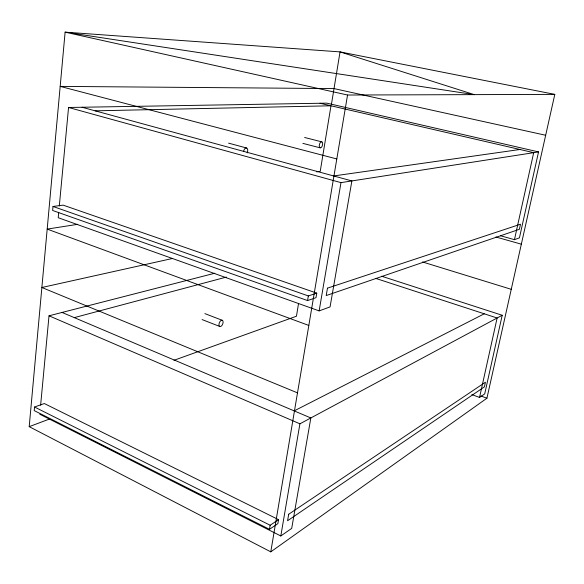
<?xml version="1.0" encoding="UTF-8"?>
<svg xmlns="http://www.w3.org/2000/svg" width="584" height="584" viewBox="0 0 584 584"><rect width="100%" height="100%" fill="white"/><g stroke="black" fill="none" stroke-linecap="round" stroke-linejoin="round"><path stroke-width="0.88" d="M29.2 426.656L65.116 32.149L340.041 51.896L554.8 94.382L486.925 398.222L270.779 551.851L29.2 426.656L49.64 418.976M34.544 407.011L34.215 410.596L269.479 529.308L277.867 523.651L278.539 519.643L44.326 403.537L34.544 407.011L270.158 525.25L278.539 519.643M53.005 206.466L52.64 210.481L307.571 300.57L315.995 297.694L316.769 293.124L63.138 205.137L53.005 206.466L308.337 295.935L316.769 293.124M40.624 405.186L49.012 315.798L214.802 273.239M58.721 212.284L58.21 217.708L319.141 310.892L330.062 306.914L351.882 180.93L82.045 107.252M59.312 205.962L68.554 107.478L326.763 103.142L538.543 151.92L519.424 237.863L514.453 239.674L500.415 235.732M298.49 303.775L296.453 316.221L173.966 360.299M331.383 104.653L340.041 51.896L474.274 94.63L65.116 32.149L347.546 95.024L554.8 94.382M269.479 529.308L270.158 525.25M307.571 300.57L308.337 295.935M270.779 551.851L347.546 95.024M39.778 414.217L280.809 535.973L299.913 423.816L502.204 315.272L484.72 393.85L479.544 397.456L471.879 394.594M319.141 310.892L340.983 182.624L538.543 151.92M479.544 397.456L497.123 318.003L375.775 278.407M514.453 239.674L533.696 152.672L320.054 103.258M280.809 535.973L291.708 528.381L310.834 417.954L62.057 312.447M294.183 410.895L484.253 313.798M74.278 317.63L226.366 277.086M172.528 258.464L41.873 287.496L297.497 392.864M77.767 224.314L47.187 229.096L308.827 325.441M333.647 175.952L519.957 149.489M316.601 171.842L320.222 171.368L330.982 105.784L95.17 110.836M545.668 135.262L334.019 88.585L60.181 86.388L336.8 158.958M304.636 137.481L321.864 141.868A3.11 1.555 -75.8 0 1 321.748 146.891A3.11 1.555 -75.8 0 1 319.273 145.752A3.11 1.555 -75.8 0 1 321.864 141.868M302.862 143.365L320.068 147.81M228.599 143.146L246.631 148.022A3.497 1.978 -75.4 0 1 247.156 152.92M68.554 107.478L340.983 182.624M495.904 237.002L521.337 244.178M422.531 261.968L511.248 289.314M381.651 276.232L502.204 315.272M480.946 395.996L486.925 398.222M204.874 313.601L222.431 320.368A3.343 1.796 -68.3 0 1 221.65 325.748A3.343 1.796 -68.3 0 1 219 324.054A3.343 1.796 -68.3 0 1 222.431 320.368M202.086 319.572L219.635 326.419M49.012 315.798L299.913 423.816M243.564 151.548A3.497 1.978 -75.4 0 1 246.623 148.022M288.693 514.249L287.576 520.753L484.413 386.849L485.443 382.206L288.693 514.249M327.478 288.146L326.208 295.562L519.38 229.3L520.505 224.227L327.478 288.146"/></g></svg>
